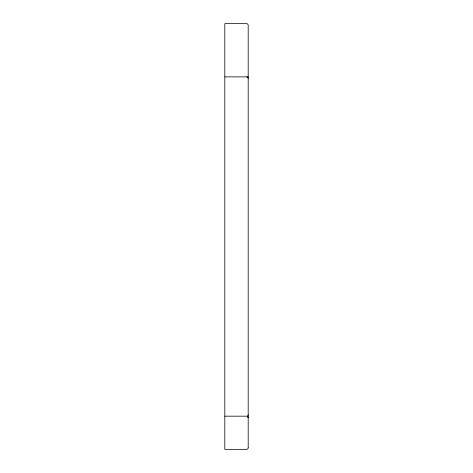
<?xml version="1.0" encoding="UTF-8"?>
<svg xmlns="http://www.w3.org/2000/svg" width="473" height="473" viewBox="0 0 473 473"><rect width="100%" height="100%" fill="white"/><g stroke="black" fill="none" stroke-linecap="round" stroke-linejoin="round"><path stroke-width="0.71" d="M247.763 415.832L248.189 414.797M224.811 76.874L248.189 76.874M224.811 416.175L246.729 416.175L247.763 416.595L248.189 417.6L247.763 416.595M246.729 76.874L247.763 77.3L248.189 78.335M248.189 447.89L247.763 448.924L246.729 449.35L224.811 449.35L224.811 23.65L246.729 23.65L247.763 24.076L248.189 25.11L248.189 447.89"/></g></svg>
